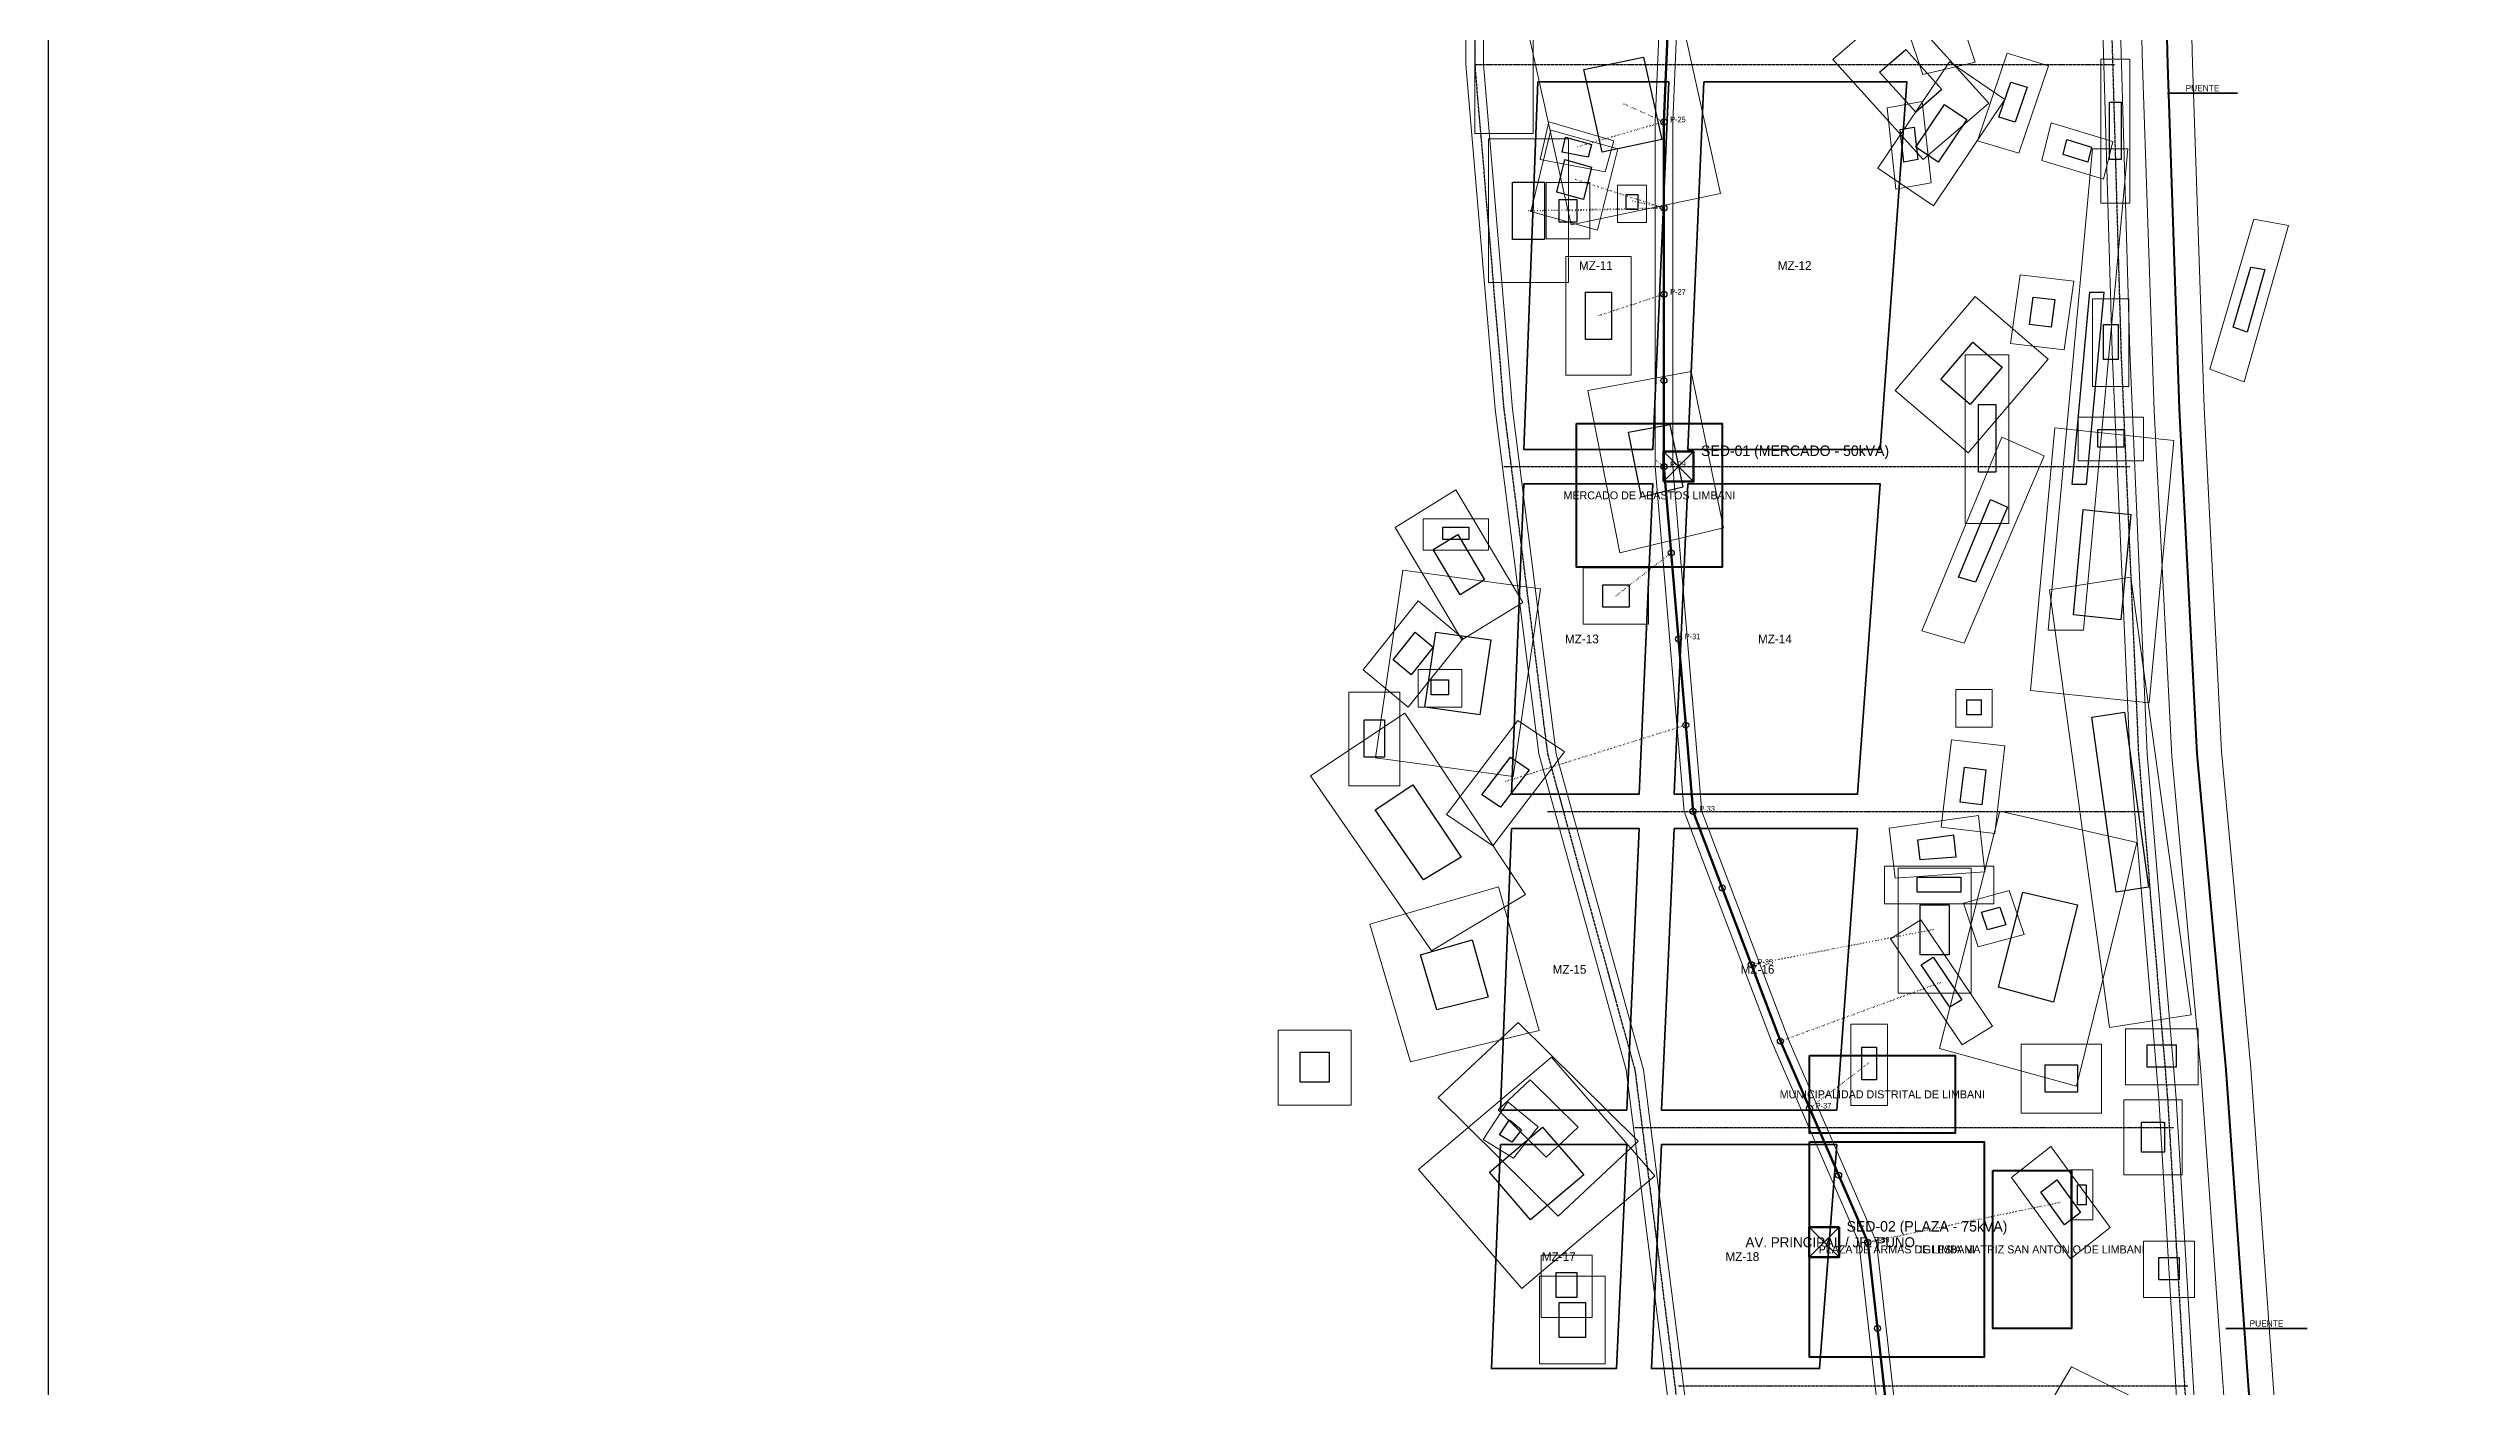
# Model space of a CAD drawing. Header units: metres. Extents: x 424745 to 426235, y 8434360 to 8437068.
# Drawn here: x 424745 to 425712, y 8435724 to 8436259 of the extents above; entities that cross this region are included whole.
import ezdxf
from ezdxf.enums import TextEntityAlignment as Align

# ---------------------------------------------------------------- set-up
doc = ezdxf.new("R2010")
doc.units = ezdxf.units.M
doc.linetypes.add('DASHED', pattern=[1.524, 1.27, -0.254])
doc.linetypes.add('DOT', pattern=[0.508, 0, -0.508])
for name, color, linetype in [('00_ORTOFOTO_SATELITAL', 7, 'Continuous'), ('03_VIAS_EJES', 8, 'DASHED'), ('14_ACOMETIDAS_DOMICILIARIAS', 50, 'DOT'), ('15_SUBESTACIONES_SED', 30, 'Continuous'), ('16_POSTES_PROYECTADOS', 2, 'Continuous'), ('17_TEXTOS_ROTULOS', 7, 'Continuous')]:
    doc.layers.add(name, color=color, linetype=linetype)
for name, color, linetype, lineweight in [('01_MANZANAS_ORGANICAS', 6, 'Continuous', 35), ('02_HUELLAS_EDIFICACIONES', 4, 'Continuous', 25), ('02_LOTES_PREDIALES', 7, 'Continuous', 15), ('03_VIAS_BORDES', 7, 'Continuous', 20), ('04_EQUIPAMIENTO_PLAZA', 3, 'Continuous', 40), ('05_EQUIPAMIENTO_MERCADO', 4, 'Continuous', 40), ('08_EQUIPAMIENTO_CIVICO', 2, 'Continuous', 40), ('10_PUENTES_VEHICULARES', 1, 'Continuous', 35), ('10_RIO_CAUCE', 140, 'Continuous', 40), ('10_RIO_ORILLAS', 140, 'Continuous', 20), ('12_RED_PRIMARIA_MT', 1, 'Continuous', 50)]:
    doc.layers.add(name, color=color, linetype=linetype, lineweight=lineweight)
picture_1 = doc.add_image_def('image1.jpg', size_in_pixel=(1280, 2304))

msp = doc.modelspace()

# ---------------------------------------------------------------- linework, layer by layer
at = {"layer": '01_MANZANAS_ORGANICAS'}
for points in [[(425340.38, 8436246.13), (425392.71, 8436246.13), (425386.35, 8436099.09), (425334.72, 8436099.09)], [(425406.68, 8436246.13), (425487.9, 8436246.13), (425477.29, 8436099.09), (425400.32, 8436099.09)], [(425334.72, 8436085.31), (425386.35, 8436085.31), (425380.89, 8435961.24), (425329.87, 8435961.24)], [(425400.32, 8436085.31), (425477.29, 8436085.31), (425468.2, 8435961.24), (425394.86, 8435961.24)], [(425329.87, 8435947.46), (425380.89, 8435947.46), (425375.89, 8435834.88), (425325.42, 8435834.88)], [(425394.86, 8435947.46), (425468.2, 8435947.46), (425459.86, 8435834.88), (425389.86, 8435834.88)], [(425325.42, 8435821.1), (425375.89, 8435821.1), (425371.8, 8435731.5), (425321.78, 8435731.5)], [(425389.86, 8435821.1), (425459.86, 8435821.1), (425453.04, 8435731.5), (425385.77, 8435731.5)]]:
    msp.add_lwpolyline(points, close=True, dxfattribs=at)
at = {"layer": '02_HUELLAS_EDIFICACIONES'}
for points in [[(425366.06, 8436218), (425358.69, 8436251), (425382.62, 8436256), (425389.97, 8436223)], [(425491.44, 8436234), (425476.97, 8436250), (425487.44, 8436259), (425501.91, 8436243)], [(425531.28, 8436230), (425524.66, 8436232), (425529.44, 8436246), (425536.06, 8436244)], [(425500.41, 8436214), (425491.53, 8436220), (425503, 8436237), (425511.84, 8436231)], [(425573.56, 8436215), (425568.91, 8436215), (425568.91, 8436238), (425573.56, 8436238)], [(425486.69, 8436214), (425485.28, 8436227), (425490.88, 8436228), (425492.31, 8436215)], [(425358.62, 8436199), (425347.94, 8436202), (425351.16, 8436215), (425361.84, 8436212)], [(425360.47, 8436216), (425350.06, 8436218), (425351.44, 8436224), (425361.84, 8436221)], [(425560.28, 8436214), (425550.41, 8436217), (425551.91, 8436223), (425561.78, 8436220)], [(425343.06, 8436183), (425330.25, 8436183), (425330.25, 8436206), (425343.06, 8436206)], [(425355.88, 8436190), (425348.88, 8436190), (425348.88, 8436199), (425355.88, 8436199)], [(425380.31, 8436195), (425375.66, 8436195), (425375.66, 8436201), (425380.31, 8436201)], [(425623.97, 8436146), (425618.44, 8436148), (425625.5, 8436172), (425631.03, 8436171)], [(425369.84, 8436143), (425359.38, 8436143), (425359.38, 8436162), (425369.84, 8436162)], [(425545.56, 8436148), (425536.94, 8436149), (425538.47, 8436160), (425547.09, 8436159)], [(425559.66, 8436085), (425554, 8436085), (425561.09, 8436162), (425566.75, 8436162)], [(425572.38, 8436135), (425566.56, 8436135), (425566.56, 8436149), (425572.38, 8436149)], [(425513.22, 8436117), (425501.56, 8436127), (425514.34, 8436142), (425526.03, 8436132)], [(425381.75, 8436080), (425376.59, 8436106), (425393.16, 8436109), (425398.31, 8436084)], [(425523.5, 8436090), (425516.5, 8436090), (425516.5, 8436117), (425523.5, 8436117)], [(425574.72, 8436100), (425564.25, 8436100), (425564.25, 8436107), (425574.72, 8436107)], [(425515.34, 8436046), (425508.56, 8436048), (425521.34, 8436079), (425528.12, 8436076)], [(425573.53, 8436031), (425554.53, 8436033), (425558.44, 8436075), (425577.44, 8436073)], [(425309.25, 8436041), (425298.56, 8436059), (425308.31, 8436065), (425319, 8436047)], [(425312.81, 8436063), (425302.34, 8436063), (425302.34, 8436068), (425312.81, 8436068)], [(425376.81, 8436036), (425366.34, 8436036), (425366.34, 8436045), (425376.81, 8436045)], [(425289.72, 8436009), (425282.53, 8436015), (425291.31, 8436026), (425298.5, 8436020)], [(425317.22, 8435993), (425295.22, 8435996), (425299.59, 8436026), (425321.59, 8436023)], [(425304.66, 8436001), (425297.69, 8436001), (425297.69, 8436007), (425304.66, 8436007)], [(425517.69, 8435993), (425511.84, 8435993), (425511.84, 8435999), (425517.69, 8435999)], [(425571.56, 8435922), (425561.94, 8435992), (425574.97, 8435994), (425584.59, 8435924)], [(425279.06, 8435976), (425270.91, 8435976), (425270.91, 8435991), (425279.06, 8435991)], [(425325.38, 8435956), (425317.94, 8435961), (425329.38, 8435976), (425336.84, 8435971)], [(425294.62, 8435927), (425275.28, 8435955), (425290.34, 8435965), (425309.66, 8435936)], [(425517.84, 8435957), (425509.28, 8435958), (425510.91, 8435972), (425519.47, 8435971)], [(425493.25, 8435935), (425492.25, 8435943), (425506.56, 8435945), (425507.56, 8435936)], [(425509.53, 8435922), (425492.06, 8435922), (425492.06, 8435928), (425509.53, 8435928)], [(425504.88, 8435897), (425493.22, 8435897), (425493.22, 8435917), (425504.88, 8435917)], [(425520.12, 8435907), (425517.78, 8435914), (425525.12, 8435916), (425527.47, 8435909)], [(425546.5, 8435878), (425524.59, 8435884), (425534.25, 8435922), (425556.16, 8435917)], [(425299.94, 8435875), (425293.44, 8435897), (425314.03, 8435903), (425320.53, 8435880)], [(425505.06, 8435876), (425493.59, 8435893), (425498.44, 8435896), (425509.88, 8435879)], [(425256.94, 8435846), (425245.28, 8435846), (425245.28, 8435858), (425256.94, 8435858)], [(425475.78, 8435847), (425469.94, 8435847), (425469.94, 8435860), (425475.78, 8435860)], [(425595.66, 8435852), (425584.03, 8435852), (425584.03, 8435861), (425595.66, 8435861)], [(425556.09, 8435842), (425543.28, 8435842), (425543.28, 8435853), (425556.09, 8435853)], [(425343.66, 8435816), (425324.44, 8435835), (425337.25, 8435847), (425356.47, 8435828)], [(425329.91, 8435822), (425325.06, 8435825), (425329, 8435831), (425333.84, 8435827)], [(425591, 8435818), (425581.69, 8435818), (425581.69, 8435830), (425591, 8435830)], [(425337.47, 8435791), (425320.97, 8435810), (425342.25, 8435828), (425358.75, 8435809)], [(425551, 8435789), (425541.53, 8435802), (425547.84, 8435807), (425557.34, 8435794)], [(425559.59, 8435797), (425556.09, 8435797), (425556.09, 8435805), (425559.59, 8435805)], [(425355.88, 8435760), (425347.72, 8435760), (425347.72, 8435770), (425355.88, 8435770)], [(425596.84, 8435767), (425588.69, 8435767), (425588.69, 8435776), (425596.84, 8435776)], [(425359.38, 8435744), (425348.88, 8435744), (425348.88, 8435758), (425359.38, 8435758)]]:
    msp.add_lwpolyline(points, close=True, dxfattribs=at)
at = {"layer": '02_LOTES_PREDIALES'}
for points in [[(425338.46, 8436225.445), (425315.16, 8436225.445), (425315.16, 8436417.945), (425338.46, 8436417.945)], [(425353.67, 8436188.96), (425335.245, 8436271.46), (425395.07, 8436283.96), (425413.445, 8436201.46)], [(425494.32, 8436249.01), (425481.82, 8436286.51), (425502.77, 8436291.51), (425515.27, 8436254.01)], [(425494.47, 8436215.01), (425458.295, 8436255.01), (425484.47, 8436277.51), (425520.645, 8436237.51)], [(425498.505, 8436196.555), (425476.305, 8436211.555), (425504.98, 8436254.055), (425527.08, 8436239.055)], [(425532.66, 8436217.52), (425516.11, 8436222.52), (425528.06, 8436257.52), (425544.61, 8436252.52)], [(425577.085, 8436197.6), (425565.46, 8436197.6), (425565.46, 8436255.1), (425577.085, 8436255.1)], [(425483.54, 8436203.2), (425480.015, 8436235.7), (425494.015, 8436238.2), (425497.59, 8436205.7)], [(425364.245, 8436186.73), (425337.545, 8436194.23), (425345.595, 8436226.73), (425372.295, 8436219.23)], [(425367.28, 8436210.03), (425341.255, 8436215.03), (425344.705, 8436230.03), (425370.705, 8436222.53)], [(425566.58, 8436207.16), (425541.905, 8436214.66), (425545.655, 8436229.66), (425570.33, 8436222.16)], [(425352.66, 8436165.84), (425320.635, 8436165.84), (425320.635, 8436223.34), (425352.66, 8436223.34)], [(425558.61, 8436026.845), (425544.46, 8436026.845), (425562.185, 8436219.345), (425576.335, 8436219.345)], [(425361.145, 8436183.34), (425343.645, 8436183.34), (425343.645, 8436205.84), (425361.145, 8436205.84)], [(425383.805, 8436189.81), (425372.18, 8436189.81), (425372.18, 8436204.81), (425383.805, 8436204.81)], [(425622.845, 8436126.125), (425609.02, 8436131.125), (425626.67, 8436191.125), (425640.495, 8436188.625)], [(425377.715, 8436128.735), (425351.565, 8436128.735), (425351.565, 8436176.235), (425377.715, 8436176.235)], [(425550.885, 8436138.88), (425529.335, 8436141.38), (425533.16, 8436168.88), (425554.71, 8436166.38)], [(425512.395, 8436097.71), (425483.245, 8436122.71), (425515.195, 8436160.21), (425544.42, 8436135.21)], [(425576.745, 8436124.245), (425562.195, 8436124.245), (425562.195, 8436159.245), (425576.745, 8436159.245)], [(425373.2, 8436057.695), (425360.3, 8436122.695), (425401.725, 8436130.195), (425414.6, 8436067.695)], [(425528.75, 8436069.465), (425511.25, 8436069.465), (425511.25, 8436136.965), (425528.75, 8436136.965)], [(425582.595, 8436094.465), (425556.42, 8436094.465), (425556.42, 8436111.965), (425582.595, 8436111.965)], [(425510.855, 8436021.55), (425493.905, 8436026.55), (425525.855, 8436104.05), (425542.805, 8436096.55)], [(425584.855, 8435997.7), (425537.355, 8436002.7), (425547.13, 8436107.7), (425594.63, 8436102.7)], [(425309.97, 8436022.91), (425283.245, 8436067.91), (425307.62, 8436082.91), (425334.345, 8436037.91)], [(425320.685, 8436058.83), (425294.51, 8436058.83), (425294.51, 8436071.33), (425320.685, 8436071.33)], [(425330.48, 8435968.31), (425275.48, 8435975.81), (425286.405, 8436050.81), (425341.405, 8436043.31)], [(425384.655, 8436029.235), (425358.48, 8436029.235), (425358.48, 8436051.735), (425384.655, 8436051.735)], [(425569.01, 8435867.97), (425544.96, 8436042.97), (425577.535, 8436047.97), (425601.585, 8435872.97)], [(425288.535, 8435995.995), (425270.56, 8436010.995), (425292.51, 8436038.495), (425310.485, 8436023.495)], [(425309.925, 8435996.02), (425292.5, 8435996.02), (425292.5, 8436011.02), (425309.925, 8436011.02)], [(425522.085, 8435988.08), (425507.46, 8435988.08), (425507.46, 8436003.08), (425522.085, 8436003.08)], [(425297.845, 8435898.56), (425249.495, 8435968.56), (425287.145, 8435993.56), (425335.445, 8435921.06)], [(425285.21, 8435964.525), (425264.835, 8435964.525), (425264.835, 8436002.025), (425285.21, 8436002.025)], [(425322.395, 8435940.625), (425303.795, 8435953.125), (425332.395, 8435990.625), (425351.045, 8435978.125)], [(425523.045, 8435945.495), (425501.645, 8435947.995), (425505.72, 8435982.995), (425527.12, 8435980.495)], [(425555.695, 8435844.46), (425500.92, 8435859.46), (425525.07, 8435954.46), (425579.845, 8435941.96)], [(425483.29, 8435927.65), (425480.79, 8435947.65), (425516.565, 8435952.65), (425519.065, 8435930.15)], [(425522.64, 8435917.41), (425478.965, 8435917.41), (425478.965, 8435932.41), (425522.64, 8435932.41)], [(425513.64, 8435881.625), (425484.49, 8435881.625), (425484.49, 8435931.625), (425513.64, 8435931.625)], [(425289.395, 8435854.195), (425273.145, 8435909.195), (425324.62, 8435924.195), (425340.87, 8435866.695)], [(425516.385, 8435900.16), (425510.535, 8435917.66), (425528.885, 8435922.66), (425534.76, 8435905.16)], [(425510.055, 8435860.925), (425481.38, 8435903.425), (425493.505, 8435910.925), (425522.105, 8435868.425)], [(425265.7, 8435836.835), (425236.55, 8435836.835), (425236.55, 8435866.835), (425265.7, 8435866.835)], [(425348.49, 8435792.42), (425300.44, 8435839.92), (425332.465, 8435869.92), (425380.515, 8435822.42)], [(425480.175, 8435836.74), (425465.575, 8435836.74), (425465.575, 8435869.24), (425480.175, 8435869.24)], [(425604.39, 8435844.935), (425575.315, 8435844.935), (425575.315, 8435867.435), (425604.39, 8435867.435)], [(425565.705, 8435833.72), (425533.68, 8435833.72), (425533.68, 8435861.22), (425565.705, 8435861.22)], [(425333.885, 8435763.58), (425292.635, 8435811.08), (425345.835, 8435856.08), (425387.085, 8435808.58)], [(425330.6, 8435815.67), (425318.475, 8435823.17), (425328.325, 8435838.17), (425340.425, 8435828.17)], [(425597.975, 8435809.045), (425574.7, 8435809.045), (425574.7, 8435839.045), (425597.975, 8435839.045)], [(425553.37, 8435775.38), (425529.695, 8435807.88), (425545.47, 8435820.38), (425569.22, 8435787.88)], [(425562.23, 8435791), (425553.48, 8435791), (425553.48, 8435811), (425562.23, 8435811)], [(425602.975, 8435759.95), (425582.6, 8435759.95), (425582.6, 8435782.45), (425602.975, 8435782.45)], [(425362.015, 8435751.915), (425341.615, 8435751.915), (425341.615, 8435776.915), (425362.015, 8435776.915)], [(425367.27, 8435733.455), (425341.02, 8435733.455), (425341.02, 8435768.455), (425367.27, 8435768.455)], [(425570.025, 8435702.28), (425544.95, 8435717.28), (425553.7, 8435732.28), (425578.775, 8435719.78)]]:
    msp.add_lwpolyline(points, close=True, dxfattribs=at)
at = {"layer": '03_VIAS_BORDES'}
for points in [[(425428.03, 8436999.7), (425422.21, 8436884.83), (425414.06, 8436758.47), (425404.75, 8436620.62), (425398.93, 8436494.26), (425393.11, 8436367.9), (425387.29, 8436230.05), (425387.29, 8436092.2), (425398.93, 8435954.35), (425433.85, 8435862.45), (425468.77, 8435782.04), (425480.41, 8435678.66), (425492.05, 8435552.29), (425503.69, 8435425.93), (425497.87, 8435288.09), (425474.59, 8435150.24), (425439.67, 8435012.39), (425410.57, 8434874.54), (425381.47, 8434736.69), (425346.54, 8434598.84), (425317.44, 8434460.99)], [(425435.03, 8436999.7), (425429.21, 8436884.83), (425421.06, 8436758.47), (425411.75, 8436620.62), (425405.93, 8436494.26), (425400.11, 8436367.9), (425394.29, 8436230.05), (425394.29, 8436092.2), (425405.93, 8435954.35), (425440.85, 8435862.45), (425475.77, 8435782.04), (425487.41, 8435678.66), (425499.05, 8435552.29), (425510.69, 8435425.93), (425504.87, 8435288.09), (425481.59, 8435150.24), (425446.67, 8435012.39), (425417.57, 8434874.54), (425388.47, 8434736.69), (425353.54, 8434598.84), (425324.44, 8434460.99)], [(425358.18, 8436942.27), (425346.54, 8436804.42), (425329.08, 8436666.57), (425317.44, 8436528.72), (425311.62, 8436390.87), (425311.62, 8436253.02), (425323.26, 8436115.18), (425340.72, 8435977.33), (425375.65, 8435850.97), (425393.11, 8435713.12), (425410.57, 8435575.27), (425422.21, 8435437.42), (425416.39, 8435299.57), (425393.11, 8435161.72), (425358.18, 8435023.88), (425323.26, 8434886.03), (425294.16, 8434748.18), (425265.06, 8434610.33)], [(425365.18, 8436942.27), (425353.54, 8436804.42), (425336.08, 8436666.57), (425324.44, 8436528.72), (425318.62, 8436390.87), (425318.62, 8436253.02), (425330.26, 8436115.18), (425347.72, 8435977.33), (425382.65, 8435850.97), (425400.11, 8435713.12), (425417.57, 8435575.27), (425429.21, 8435437.42), (425423.39, 8435299.57), (425400.11, 8435161.72), (425365.18, 8435023.88), (425330.26, 8434886.03), (425301.16, 8434748.18), (425272.06, 8434610.33)], [(425544.43, 8436942.27), (425550.25, 8436781.44), (425556.07, 8436620.62), (425561.89, 8436459.8), (425565.39, 8436298.97), (425570.04, 8436138.15), (425577.03, 8435977.33), (425588.67, 8435839.48), (425596.81, 8435701.63), (425590.99, 8435563.78), (425579.35, 8435425.93), (425567.71, 8435288.09), (425544.43, 8435150.24), (425509.51, 8435012.39), (425468.77, 8434874.54), (425422.21, 8434736.69), (425369.83, 8434598.84)], [(425551.43, 8436942.27), (425557.25, 8436781.44), (425563.07, 8436620.62), (425568.89, 8436459.8), (425572.39, 8436298.97), (425577.04, 8436138.15), (425584.03, 8435977.33), (425595.67, 8435839.48), (425603.81, 8435701.63), (425597.99, 8435563.78), (425586.35, 8435425.93), (425574.71, 8435288.09), (425551.43, 8435150.24), (425516.51, 8435012.39), (425475.77, 8434874.54), (425429.21, 8434736.69), (425376.83, 8434598.84)]]:
    msp.add_lwpolyline(points, dxfattribs=at)
at = {"layer": '03_VIAS_EJES'}
for p, q in [((425315.12, 8436253.02), (425571.21, 8436253.02)), ((425326.76, 8436092.2), (425577.03, 8436092.2)), ((425344.22, 8435954.35), (425582.85, 8435954.35)), ((425379.15, 8435827.99), (425594.49, 8435827.99)), ((425396.61, 8435724.61), (425600.31, 8435724.61))]:
    msp.add_line(p, q, dxfattribs=at)
for points in [[(425431.53, 8436999.7), (425425.71, 8436884.83), (425417.56, 8436758.47), (425408.25, 8436620.62), (425402.43, 8436494.26), (425396.61, 8436367.9), (425390.79, 8436230.05), (425390.79, 8436092.2), (425402.43, 8435954.35), (425437.35, 8435862.45), (425472.27, 8435782.04), (425483.91, 8435678.66), (425495.55, 8435552.29), (425507.19, 8435425.93), (425501.37, 8435288.09), (425478.09, 8435150.24), (425443.17, 8435012.39), (425414.07, 8434874.54), (425384.97, 8434736.69), (425350.04, 8434598.84), (425320.94, 8434460.99)], [(425361.68, 8436942.27), (425350.04, 8436804.42), (425332.58, 8436666.57), (425320.94, 8436528.72), (425315.12, 8436390.87), (425315.12, 8436253.02), (425326.76, 8436115.18), (425344.22, 8435977.33), (425379.15, 8435850.97), (425396.61, 8435713.12), (425414.07, 8435575.27), (425425.71, 8435437.42), (425419.89, 8435299.57), (425396.61, 8435161.72), (425361.68, 8435023.88), (425326.76, 8434886.03), (425297.66, 8434748.18), (425268.56, 8434610.33)], [(425547.93, 8436942.27), (425553.75, 8436781.44), (425559.57, 8436620.62), (425565.39, 8436459.8), (425568.89, 8436298.97), (425573.54, 8436138.15), (425580.53, 8435977.33), (425592.17, 8435839.48), (425600.31, 8435701.63), (425594.49, 8435563.78), (425582.85, 8435425.93), (425571.21, 8435288.09), (425547.93, 8435150.24), (425513.01, 8435012.39), (425472.27, 8434874.54), (425425.71, 8434736.69), (425373.33, 8434598.84)]]:
    msp.add_lwpolyline(points, dxfattribs=at)
at = {"layer": '04_EQUIPAMIENTO_PLAZA'}
msp.add_lwpolyline([(425448.99, 8435822.25), (425518.83, 8435822.25), (425518.83, 8435736.09), (425448.99, 8435736.09)], close=True, dxfattribs=at)
at = {"layer": '05_EQUIPAMIENTO_MERCADO'}
msp.add_lwpolyline([(425355.86, 8436109.43), (425414.07, 8436109.43), (425414.07, 8436052), (425355.86, 8436052)], close=True, dxfattribs=at)
at = {"layer": '08_EQUIPAMIENTO_CIVICO'}
for points in [[(425448.99, 8435856.71), (425507.19, 8435856.71), (425507.19, 8435825.69), (425448.99, 8435825.69)], [(425522.32, 8435810.76), (425553.75, 8435810.76), (425553.75, 8435747.58), (425522.32, 8435747.58)]]:
    msp.add_lwpolyline(points, close=True, dxfattribs=at)
at = {"layer": '10_PUENTES_VEHICULARES'}
for p, q in [((425592.17, 8436241.54), (425620.1, 8436241.54)), ((425615.45, 8435747.58), (425648.04, 8435747.58))]:
    msp.add_line(p, q, dxfattribs=at)
at = {"layer": '10_RIO_CAUCE'}
msp.add_lwpolyline([(425571.21, 8437011.19), (425573.54, 8436919.29), (425577.03, 8436804.42), (425580.53, 8436666.57), (425585.18, 8436540.21), (425588.67, 8436390.87), (425592.17, 8436253.02), (425596.82, 8436115.18), (425603.81, 8435977.33), (425615.45, 8435850.97), (425623.6, 8435736.09), (425631.74, 8435621.22), (425627.09, 8435494.86), (425615.45, 8435368.5), (425600.31, 8435242.14), (425577.03, 8435115.77), (425542.11, 8434989.41), (425501.37, 8434863.05), (425454.81, 8434736.69), (425402.43, 8434610.33), (425355.86, 8434495.46), (425338.4, 8434426.53)], dxfattribs=at)
at = {"layer": '10_RIO_ORILLAS'}
for points in [[(425561.2132, 8437010.9365), (425563.5446, 8436918.9863), (425567.0332, 8436804.1662), (425570.5368, 8436666.2023), (425575.1827, 8436539.9764), (425578.6732, 8436390.6162), (425582.1757, 8436252.6828), (425586.8328, 8436114.6736), (425593.8522, 8435976.4127), (425605.4751, 8435850.2623), (425613.625, 8435735.3831), (425621.7468, 8435621.5877), (425617.1322, 8435495.7773), (425605.521, 8435369.6897), (425590.4755, 8435243.9517), (425567.3913, 8435118.4337), (425532.5924, 8434992.4786), (425491.9867, 8434866.5075), (425445.5722, 8434740.5193), (425393.1626, 8434614.0871), (425346.1661, 8434497.9155), (425328.7061, 8434428.9855)], [(425581.2068, 8437011.4435), (425583.5354, 8436919.5937), (425587.0268, 8436804.6738), (425590.5232, 8436666.9377), (425595.1773, 8436540.4436), (425598.6668, 8436391.1238), (425602.1643, 8436253.3572), (425606.8072, 8436115.6864), (425613.7678, 8435978.2473), (425625.4249, 8435851.6777), (425633.575, 8435736.7969), (425641.7332, 8435620.8523), (425637.0478, 8435493.9427), (425625.379, 8435367.3103), (425610.1445, 8435240.3283), (425586.6687, 8435113.1063), (425551.6276, 8434986.3414), (425510.7533, 8434859.5925), (425464.0478, 8434732.8607), (425411.6974, 8434606.5729), (425365.5539, 8434493.0045), (425348.0939, 8434424.0745)]]:
    msp.add_lwpolyline(points, dxfattribs=at)
at = {"layer": '12_RED_PRIMARIA_MT'}
msp.add_lwpolyline([(425431.53, 8436999.7), (425425.71, 8436884.83), (425417.56, 8436758.47), (425408.25, 8436620.62), (425402.43, 8436494.26), (425396.61, 8436367.9), (425390.79, 8436230.05), (425390.79, 8436092.2), (425402.43, 8435954.35), (425437.35, 8435862.45), (425472.27, 8435782.04), (425483.91, 8435678.66), (425495.55, 8435552.29), (425507.19, 8435425.93), (425501.37, 8435288.09), (425478.09, 8435150.24), (425443.17, 8435012.39), (425414.07, 8434874.54), (425384.97, 8434736.69), (425350.04, 8434598.84), (425320.94, 8434460.99)], dxfattribs=at)
at = {"layer": '14_ACOMETIDAS_DOMICILIARIAS'}
for p, q in [((425390.79, 8436230.05), (425374.32, 8436237.36)), ((425390.79, 8436230.05), (425355.93, 8436219.98)), ((425390.79, 8436195.5875), (425354.87, 8436207.18)), ((425390.79, 8436195.5875), (425377.98, 8436198.46)), ((425390.79, 8436195.5875), (425336.66, 8436194.44)), ((425390.79, 8436195.5875), (425352.37, 8436194.44)), ((425390.79, 8436161.125), (425364.59, 8436152.51)), ((425390.79, 8436092.2), (425387.45, 8436094.87)), ((425393.7, 8436057.7375), (425371.58, 8436040.51)), ((425399.52, 8435988.8125), (425327.37, 8435966.25)), ((425425.71, 8435893.0833), (425499.04, 8435907.25)), ((425437.35, 8435862.45), (425501.73, 8435886.05)), ((425448.99, 8435835.6467), (425472.85, 8435853.84)), ((425472.27, 8435782.04), (425549.42, 8435798.08))]:
    msp.add_line(p, q, dxfattribs=at)
at = {"layer": '15_SUBESTACIONES_SED'}
for p, q in [((425390.61, 8436086.2), (425402.61, 8436098.2)), ((425390.61, 8436098.2), (425402.61, 8436086.2)), ((425448.81, 8435776.04), (425460.81, 8435788.04)), ((425448.81, 8435788.04), (425460.81, 8435776.04))]:
    msp.add_line(p, q, dxfattribs=at)
at = {"layer": '15_SUBESTACIONES_SED', "lineweight": 50}
for points in [[(425390.61, 8436086.2), (425402.61, 8436086.2), (425402.61, 8436098.2), (425390.61, 8436098.2)], [(425448.81, 8435776.04), (425460.81, 8435776.04), (425460.81, 8435788.04), (425448.81, 8435788.04)]]:
    msp.add_lwpolyline(points, close=True, dxfattribs=at)
at = {"layer": '16_POSTES_PROYECTADOS'}
for centre in [(425390.79, 8436230.05), (425390.79, 8436195.5875), (425390.79, 8436161.125), (425390.79, 8436126.6625), (425390.79, 8436092.2), (425393.7, 8436057.7375), (425396.61, 8436023.275), (425399.52, 8435988.8125), (425402.43, 8435954.35), (425414.07, 8435923.7167), (425425.71, 8435893.0833), (425437.35, 8435862.45), (425448.99, 8435835.6467), (425460.63, 8435808.8433), (425472.27, 8435782.04), (425476.15, 8435747.58)]:
    msp.add_circle(centre, 1.2, dxfattribs=at)

# ---------------------------------------------------------------- texts
at = {"layer": '10_PUENTES_VEHICULARES'}
for p in [(425606.135, 8436243.54), (425631.745, 8435749.58)]:
    msp.add_text('PUENTE', height=2.5, dxfattribs=at).set_placement(p, align=Align.MIDDLE_CENTER)
at = {"layer": '15_SUBESTACIONES_SED'}
for s, p in [('SED-01 (MERCADO - 50kVA)', (425405.61, 8436095.2)), ('SED-02 (PLAZA - 75kVA)', (425463.81, 8435785.04))]:
    msp.add_text(s, height=4.2, dxfattribs=at).set_placement(p, align=Align.BOTTOM_LEFT)
at = {"layer": '16_POSTES_PROYECTADOS'}
for s, p in [('P-25', (425393.29, 8436231.05)), ('P-27', (425393.29, 8436162.125)), ('P-29', (425393.29, 8436093.2)), ('P-31', (425399.11, 8436024.275)), ('P-33', (425404.93, 8435955.35)), ('P-35', (425428.21, 8435894.0833)), ('P-37', (425451.49, 8435836.6467)), ('P-39', (425474.77, 8435783.04))]:
    msp.add_text(s, height=2.2, dxfattribs=at).set_placement(p, align=Align.MIDDLE_LEFT)
at = {"layer": '17_TEXTOS_ROTULOS'}
for s, height, p in [('MZ-11', 3.5, (425363.54, 8436172.61)), ('MZ-12', 3.5, (425443.0475, 8436172.61)), ('MERCADO DE ABASTOS LIMBANI', 3.2, (425384.965, 8436080.715)), ('MZ-13', 3.5, (425357.9575, 8436023.275)), ('MZ-14', 3.5, (425435.1675, 8436023.275)), ('MZ-15', 3.5, (425353.0175, 8435891.17)), ('MZ-16', 3.5, (425428.195, 8435891.17)), ('MUNICIPALIDAD DISTRITAL DE LIMBANI', 3.2, (425478.09, 8435841.2)), ('AV. PRINCIPAL / JR. PUNO', 4, (425457.27, 8435782.04)), ('PLAZA DE ARMAS DE LIMBANI', 3.2, (425483.91, 8435779.17)), ('IGLESIA MATRIZ SAN ANTONIO DE LIMBANI', 3.2, (425538.035, 8435779.17)), ('MZ-17', 3.5, (425348.7225, 8435776.3)), ('MZ-18', 3.5, (425422.1325, 8435776.3))]:
    msp.add_text(s, height=height, dxfattribs=at).set_placement(p, align=Align.MIDDLE_CENTER)

# ---------------------------------------------------------------- pictures from other files: only their frames are drawn
at = {"layer": '00_ORTOFOTO_SATELITAL'}
image = msp.add_image(picture_1, insert=(424744.74, 8434410.45), size_in_units=(1489.98, 2646.69), dxfattribs=at)

doc.saveas('drawing.dxf')
